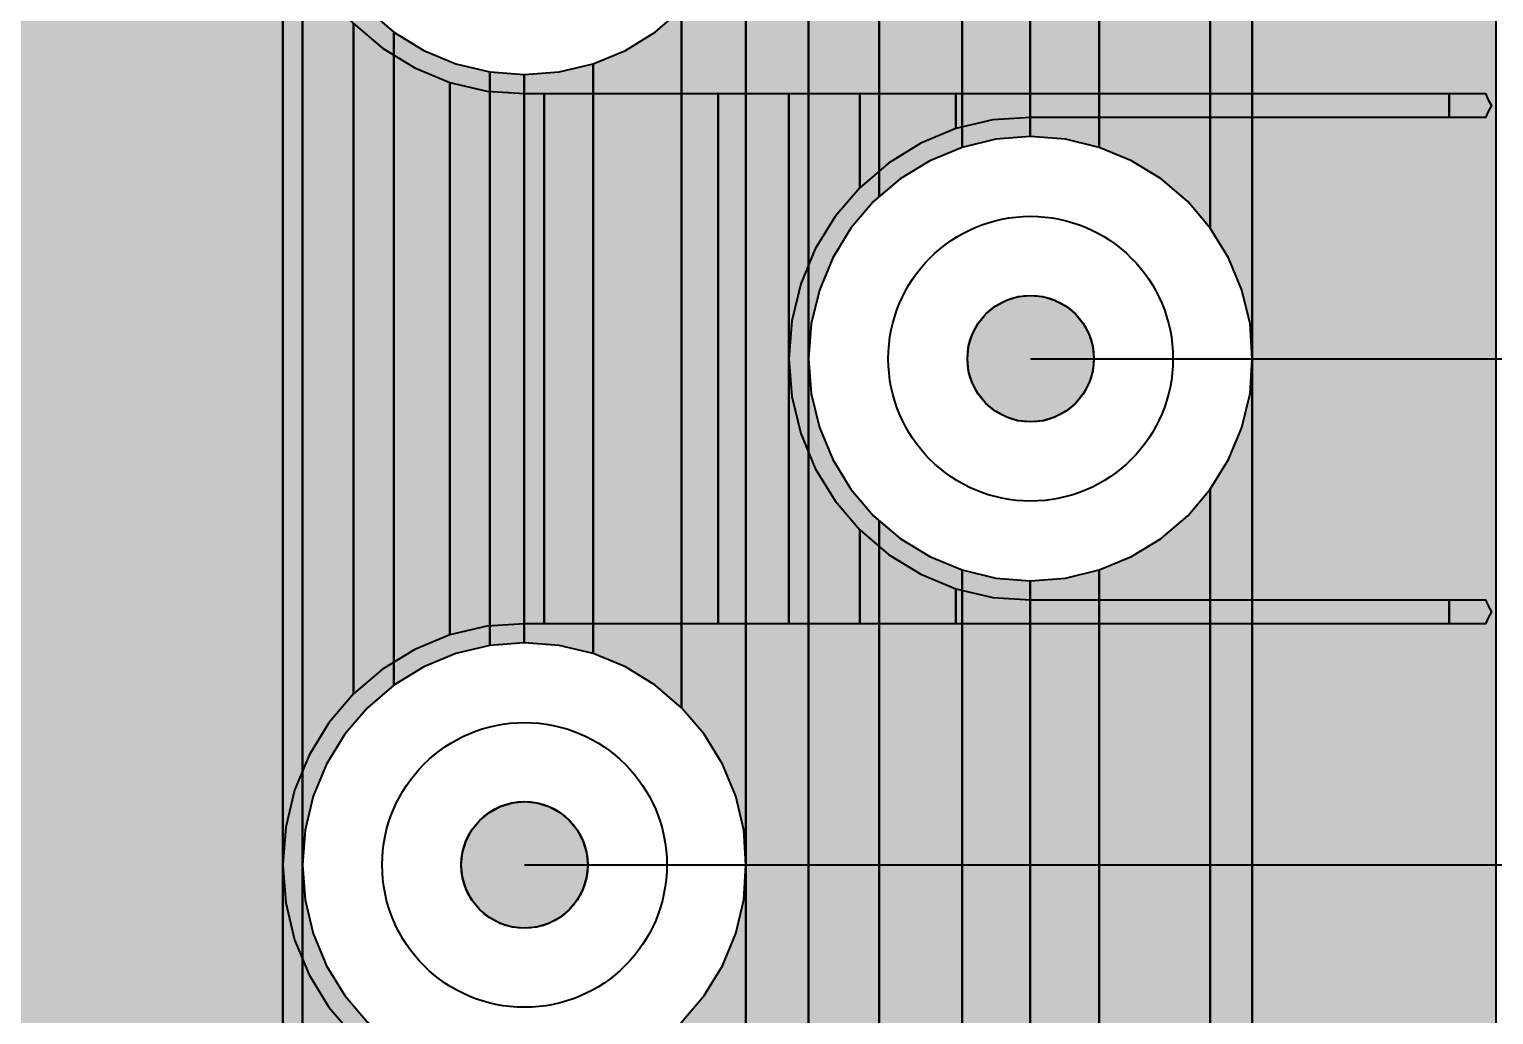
# Model space of a CAD drawing. Header units: millimetres. Extents: x 3.5 to 57, y 2.4 to 42.4.
# Drawn here: x 48.037 to 50.352, y 18.99 to 20.548 of the extents above; entities that cross this region are included whole.
import ezdxf

# ---------------------------------------------------------------- set-up
doc = ezdxf.new("R2010")
doc.units = ezdxf.units.MM
for name, color, linetype in [('bottom_copper', 7, 'Continuous'), ('drill_plated', 7, 'Continuous'), ('top_copper', 7, 'Continuous')]:
    doc.layers.add(name, color=color, linetype=linetype)

# ---------------------------------------------------------------- blocks, each defined once
blk = doc.blocks.new('Block2128')
at = {"layer": 'bottom_copper', "lineweight": 40}
for points in [[(0.6267, 0), (0.2415, 0), (0.2415, 38.9999), (0.6267, 38.9999), (0.6267, 0)], [(0.2415, 17.2353), (0.2383, 17.2902), (0.2254, 17.3438), (0.2043, 17.3947), (0.1755, 17.4417), (0.1755, 18.6289), (0.2043, 18.6759), (0.2254, 18.7268), (0.2383, 18.7804), (0.2415, 18.8353), (0.2415, 17.2353)], [(0.1755, 17.4417), (0.1398, 17.4836), (0.0979, 17.5193), (0.0509, 17.5481), (0, 17.5692), (0, 18.5014), (0.0509, 18.5225), (0.0979, 18.5513), (0.1398, 18.587), (0.1755, 18.6289), (0.1755, 17.4417)], [(0, 17.5692), (-0.0536, 17.5821), (-0.1085, 17.5864), (-0.109, 17.5863), (-0.109, 18.4843), (-0.1085, 18.4842), (-0.0536, 18.4885), (0, 18.5014), (0, 17.5692)], [(0.2415, 15.6353), (0.2383, 15.6902), (0.2254, 15.7438), (0.2043, 15.7947), (0.1755, 15.8417), (0.1755, 17.0289), (0.2043, 17.0759), (0.2254, 17.1268), (0.2383, 17.1804), (0.2415, 17.2353), (0.2415, 15.6353)], [(0.1755, 15.8417), (0.1398, 15.8836), (0.0979, 15.9193), (0.0509, 15.9481), (0, 15.9692), (0, 16.9014), (0.0509, 16.9225), (0.0979, 16.9513), (0.1398, 16.987), (0.1755, 17.0289), (0.1755, 15.8417)], [(0, 15.9692), (-0.0536, 15.9821), (-0.1085, 15.9864), (-0.109, 15.9863), (-0.109, 16.8843), (-0.1085, 16.8842), (-0.0536, 16.8885), (0, 16.9014), (0, 15.9692)]]:
    blk.add_hatch(color=7, dxfattribs=at).paths.add_polyline_path(points, flags=0)
at = {"layer": 'bottom_copper', "color": 7, "lineweight": 40}
for points in [[(0.6267, 0), (0.2415, 0), (0.2415, 38.9999), (0.6267, 38.9999), (0.6267, 0)], [(0.2415, 17.2353), (0.2383, 17.2902), (0.2254, 17.3438), (0.2043, 17.3947), (0.1755, 17.4417), (0.1755, 18.6289), (0.2043, 18.6759), (0.2254, 18.7268), (0.2383, 18.7804), (0.2415, 18.8353), (0.2415, 17.2353)], [(0.1755, 17.4417), (0.1398, 17.4836), (0.0979, 17.5193), (0.0509, 17.5481), (0, 17.5692), (0, 18.5014), (0.0509, 18.5225), (0.0979, 18.5513), (0.1398, 18.587), (0.1755, 18.6289), (0.1755, 17.4417)], [(0, 17.5692), (-0.0536, 17.5821), (-0.1085, 17.5864), (-0.109, 17.5863), (-0.109, 18.4843), (-0.1085, 18.4842), (-0.0536, 18.4885), (0, 18.5014), (0, 17.5692)], [(0.2415, 15.6353), (0.2383, 15.6902), (0.2254, 15.7438), (0.2043, 15.7947), (0.1755, 15.8417), (0.1755, 17.0289), (0.2043, 17.0759), (0.2254, 17.1268), (0.2383, 17.1804), (0.2415, 17.2353), (0.2415, 15.6353)], [(0.1755, 15.8417), (0.1398, 15.8836), (0.0979, 15.9193), (0.0509, 15.9481), (0, 15.9692), (0, 16.9014), (0.0509, 16.9225), (0.0979, 16.9513), (0.1398, 16.987), (0.1755, 17.0289), (0.1755, 15.8417)], [(0, 15.9692), (-0.0536, 15.9821), (-0.1085, 15.9864), (-0.109, 15.9863), (-0.109, 16.8843), (-0.1085, 16.8842), (-0.0536, 16.8885), (0, 16.9014), (0, 15.9692)]]:
    blk.add_lwpolyline(points, close=True, dxfattribs=at)
blk = doc.blocks.new('Block3784')
at = {"layer": 'bottom_copper', "lineweight": 40}
for points in [[(0.3404, 4.6788), (0.3385, 4.6819), (0.2736, 4.7579), (0.2415, 4.7853), (0.2415, 38.9999), (0.3404, 38.9999), (0.3404, 4.6788)], [(0.4523, 17.4914), (0.4432, 17.4836), (0.4075, 17.4417), (0.3787, 17.3947), (0.3576, 17.3438), (0.3447, 17.2902), (0.3404, 17.2353), (0.3404, 18.8353), (0.3447, 18.7804), (0.3576, 18.7268), (0.3787, 18.6759), (0.4075, 18.6289), (0.4432, 18.587), (0.4523, 18.5792), (0.4523, 17.4914)], [(0.583, 17.5692), (0.5321, 17.5481), (0.4851, 17.5193), (0.4523, 17.4914), (0.4523, 18.5792), (0.4851, 18.5513), (0.5321, 18.5225), (0.583, 18.5014), (0.583, 17.5692)], [(0.691, 17.5863), (0.6366, 17.5821), (0.583, 17.5692), (0.583, 18.5014), (0.6366, 18.4885), (0.691, 18.4843), (0.691, 17.5863)], [(0.2415, 16.4353), (0.2383, 16.4902), (0.2254, 16.5438), (0.2043, 16.5947), (0.1755, 16.6417), (0.1398, 16.6836), (0.1398, 17.787), (0.1755, 17.8289), (0.2043, 17.8759), (0.2254, 17.9268), (0.2383, 17.9804), (0.2415, 18.0353), (0.2415, 16.4353)], [(0.1398, 16.6836), (0.0979, 16.7193), (0.0509, 16.7481), (0, 16.7692), (0, 17.7014), (0.0509, 17.7225), (0.0979, 17.7513), (0.1398, 17.787), (0.1398, 16.6836)], [(0, 16.7692), (-0.0536, 16.7821), (-0.1085, 16.7864), (-0.109, 16.7863), (-0.109, 17.6843), (-0.1085, 17.6842), (-0.0536, 17.6885), (0, 17.7014), (0, 16.7692)], [(0.4523, 15.8914), (0.4432, 15.8836), (0.4075, 15.8417), (0.3787, 15.7947), (0.3576, 15.7438), (0.3447, 15.6902), (0.3404, 15.6353), (0.3404, 17.2353), (0.3447, 17.1804), (0.3576, 17.1268), (0.3787, 17.0759), (0.4075, 17.0289), (0.4432, 16.987), (0.4523, 16.9792), (0.4523, 15.8914)], [(0.583, 15.9692), (0.5321, 15.9481), (0.4851, 15.9193), (0.4523, 15.8914), (0.4523, 16.9792), (0.4851, 16.9513), (0.5321, 16.9225), (0.583, 16.9014), (0.583, 15.9692)], [(0.691, 15.9863), (0.6366, 15.9821), (0.583, 15.9692), (0.583, 16.9014), (0.6366, 16.8885), (0.691, 16.8843), (0.691, 15.9863)], [(0.2415, 14.8353), (0.2383, 14.8902), (0.2254, 14.9438), (0.2043, 14.9947), (0.1755, 15.0417), (0.1398, 15.0836), (0.1398, 16.187), (0.1755, 16.2289), (0.2043, 16.2759), (0.2254, 16.3268), (0.2383, 16.3804), (0.2415, 16.4353), (0.2415, 14.8353)]]:
    blk.add_hatch(color=7, dxfattribs=at).paths.add_polyline_path(points, flags=0)
at = {"layer": 'bottom_copper', "color": 7, "lineweight": 40}
for points in [[(0.3404, 4.6788), (0.3385, 4.6819), (0.2736, 4.7579), (0.2415, 4.7853), (0.2415, 38.9999), (0.3404, 38.9999), (0.3404, 4.6788)], [(0.4523, 17.4914), (0.4432, 17.4836), (0.4075, 17.4417), (0.3787, 17.3947), (0.3576, 17.3438), (0.3447, 17.2902), (0.3404, 17.2353), (0.3404, 18.8353), (0.3447, 18.7804), (0.3576, 18.7268), (0.3787, 18.6759), (0.4075, 18.6289), (0.4432, 18.587), (0.4523, 18.5792), (0.4523, 17.4914)], [(0.583, 17.5692), (0.5321, 17.5481), (0.4851, 17.5193), (0.4523, 17.4914), (0.4523, 18.5792), (0.4851, 18.5513), (0.5321, 18.5225), (0.583, 18.5014), (0.583, 17.5692)], [(0.691, 17.5863), (0.6366, 17.5821), (0.583, 17.5692), (0.583, 18.5014), (0.6366, 18.4885), (0.691, 18.4843), (0.691, 17.5863)], [(0.2415, 16.4353), (0.2383, 16.4902), (0.2254, 16.5438), (0.2043, 16.5947), (0.1755, 16.6417), (0.1398, 16.6836), (0.1398, 17.787), (0.1755, 17.8289), (0.2043, 17.8759), (0.2254, 17.9268), (0.2383, 17.9804), (0.2415, 18.0353), (0.2415, 16.4353)], [(0.1398, 16.6836), (0.0979, 16.7193), (0.0509, 16.7481), (0, 16.7692), (0, 17.7014), (0.0509, 17.7225), (0.0979, 17.7513), (0.1398, 17.787), (0.1398, 16.6836)], [(0, 16.7692), (-0.0536, 16.7821), (-0.1085, 16.7864), (-0.109, 16.7863), (-0.109, 17.6843), (-0.1085, 17.6842), (-0.0536, 17.6885), (0, 17.7014), (0, 16.7692)], [(0.4523, 15.8914), (0.4432, 15.8836), (0.4075, 15.8417), (0.3787, 15.7947), (0.3576, 15.7438), (0.3447, 15.6902), (0.3404, 15.6353), (0.3404, 17.2353), (0.3447, 17.1804), (0.3576, 17.1268), (0.3787, 17.0759), (0.4075, 17.0289), (0.4432, 16.987), (0.4523, 16.9792), (0.4523, 15.8914)], [(0.583, 15.9692), (0.5321, 15.9481), (0.4851, 15.9193), (0.4523, 15.8914), (0.4523, 16.9792), (0.4851, 16.9513), (0.5321, 16.9225), (0.583, 16.9014), (0.583, 15.9692)], [(0.691, 15.9863), (0.6366, 15.9821), (0.583, 15.9692), (0.583, 16.9014), (0.6366, 16.8885), (0.691, 16.8843), (0.691, 15.9863)], [(0.2415, 14.8353), (0.2383, 14.8902), (0.2254, 14.9438), (0.2043, 14.9947), (0.1755, 15.0417), (0.1398, 15.0836), (0.1398, 16.187), (0.1755, 16.2289), (0.2043, 16.2759), (0.2254, 16.3268), (0.2383, 16.3804), (0.2415, 16.4353), (0.2415, 14.8353)]]:
    blk.add_lwpolyline(points, close=True, dxfattribs=at)
blk = doc.blocks.new('Block4807')
at = {"layer": 'bottom_copper', "lineweight": 40}
for points in [[(7.5396, 4.9425), (3.2753, 4.9425), (3.2753, 38.9999), (7.5396, 38.9999), (7.5396, 4.9425)], [(7.6843, 16.7193), (7.6424, 16.6836), (7.6067, 16.6417), (7.5779, 16.5947), (7.5568, 16.5438), (7.5439, 16.4902), (7.5396, 16.4353), (7.5396, 18.0353), (7.5439, 17.9804), (7.5568, 17.9268), (7.5779, 17.8759), (7.6067, 17.8289), (7.6424, 17.787), (7.6843, 17.7513), (7.6843, 16.7193)], [(7.8358, 16.7821), (7.7822, 16.7692), (7.7313, 16.7481), (7.6843, 16.7193), (7.6843, 17.7513), (7.7313, 17.7225), (7.7822, 17.7014), (7.8358, 17.6885), (7.8358, 16.7821)], [(7.8902, 16.7863), (7.8358, 16.7821), (7.8358, 17.6885), (7.8902, 17.6843), (7.8902, 16.7863)], [(7.6843, 15.1193), (7.6424, 15.0836), (7.6067, 15.0417), (7.5779, 14.9947), (7.5568, 14.9438), (7.5439, 14.8902), (7.5396, 14.8353), (7.5396, 16.4353), (7.5439, 16.3804), (7.5568, 16.3268), (7.5779, 16.2759), (7.6067, 16.2289), (7.6424, 16.187), (7.6843, 16.1513), (7.6843, 15.1193)]]:
    blk.add_hatch(color=7, dxfattribs=at).paths.add_polyline_path(points, flags=0)
at = {"layer": 'bottom_copper', "color": 7, "lineweight": 40}
for points in [[(7.5396, 4.9425), (3.2753, 4.9425), (3.2753, 38.9999), (7.5396, 38.9999), (7.5396, 4.9425)], [(7.6843, 16.7193), (7.6424, 16.6836), (7.6067, 16.6417), (7.5779, 16.5947), (7.5568, 16.5438), (7.5439, 16.4902), (7.5396, 16.4353), (7.5396, 18.0353), (7.5439, 17.9804), (7.5568, 17.9268), (7.5779, 17.8759), (7.6067, 17.8289), (7.6424, 17.787), (7.6843, 17.7513), (7.6843, 16.7193)], [(7.8358, 16.7821), (7.7822, 16.7692), (7.7313, 16.7481), (7.6843, 16.7193), (7.6843, 17.7513), (7.7313, 17.7225), (7.7822, 17.7014), (7.8358, 17.6885), (7.8358, 16.7821)], [(7.8902, 16.7863), (7.8358, 16.7821), (7.8358, 17.6885), (7.8902, 17.6843), (7.8902, 16.7863)], [(7.6843, 15.1193), (7.6424, 15.0836), (7.6067, 15.0417), (7.5779, 14.9947), (7.5568, 14.9438), (7.5439, 14.8902), (7.5396, 14.8353), (7.5396, 16.4353), (7.5439, 16.3804), (7.5568, 16.3268), (7.5779, 16.2759), (7.6067, 16.2289), (7.6424, 16.187), (7.6843, 16.1513), (7.6843, 15.1193)]]:
    blk.add_lwpolyline(points, close=True, dxfattribs=at)
blk = doc.blocks.new('Block24421')
at = {"layer": 'top_copper', "lineweight": 40}
for points in [[(-0.112, 4.9425), (-2.0841, 4.9425), (-2.0841, 38.9999), (-0.112, 38.9999), (-0.112, 4.9425)], [(0, 16.7055), (-0.039, 16.6599), (-0.0703, 16.6088), (-0.0933, 16.5534), (-0.1073, 16.4951), (-0.112, 16.4353), (-0.112, 18.0353), (-0.1073, 17.9755), (-0.0933, 17.9172), (-0.0703, 17.8618), (-0.039, 17.8107), (0, 17.7651), (0, 16.7055)], [(0.1521, 16.7988), (0.0967, 16.7758), (0.0456, 16.7445), (0, 16.7055), (0, 17.7651), (0.0456, 17.7261), (0.0967, 17.6948), (0.1521, 17.6718), (0.1521, 16.7988)], [(0.3015, 16.8163), (0.2702, 16.8163), (0.2104, 16.8128), (0.1521, 16.7988), (0.1521, 17.6718), (0.2104, 17.6578), (0.2702, 17.6543), (0.3015, 17.6543), (0.3015, 16.8163)], [(0.5763, 16.8163), (0.3015, 16.8163), (0.3015, 17.6543), (0.5763, 17.6543), (0.5763, 16.8163)], [(0.688, 16.8163), (0.5763, 16.8163), (0.5763, 17.6543), (0.688, 17.6543), (0.688, 16.8163)], [(0.8, 17.5055), (0.761, 17.4599), (0.7297, 17.4088), (0.7067, 17.3534), (0.6927, 17.2951), (0.688, 17.2353), (0.688, 17.6543), (0.8, 17.6543), (0.8, 17.5055)], [(0.9521, 17.5988), (0.8967, 17.5758), (0.8456, 17.5445), (0.8, 17.5055), (0.8, 17.6543), (0.9521, 17.6543), (0.9521, 17.5988)], [(1.7315, 17.6163), (1.0702, 17.6163), (1.0104, 17.6128), (0.9521, 17.5988), (0.9521, 17.6543), (1.7315, 17.6543), (1.7315, 17.6163)], [(0.8, 16.8163), (0.688, 16.8163), (0.688, 17.2353), (0.6927, 17.1755), (0.7067, 17.1172), (0.7297, 17.0618), (0.761, 17.0107), (0.8, 16.9651), (0.8, 16.8163)], [(0.9521, 16.8163), (0.8, 16.8163), (0.8, 16.9651), (0.8456, 16.9261), (0.8967, 16.8948), (0.9521, 16.8718), (0.9521, 16.8163)], [(1.7315, 16.8163), (0.9521, 16.8163), (0.9521, 16.8718), (1.0104, 16.8578), (1.0702, 16.8543), (1.7315, 16.8543), (1.7315, 16.8163)], [(0, 15.1055), (-0.039, 15.0599), (-0.0703, 15.0088), (-0.0933, 14.9534), (-0.1073, 14.8951), (-0.112, 14.8353), (-0.112, 16.4353), (-0.1073, 16.3755), (-0.0933, 16.3172), (-0.0703, 16.2618), (-0.039, 16.2107), (0, 16.1651), (0, 15.1055)]]:
    blk.add_hatch(color=7, dxfattribs=at).paths.add_polyline_path(points, flags=0)
at = {"layer": 'top_copper', "color": 7, "lineweight": 40}
for points in [[(-0.112, 4.9425), (-2.0841, 4.9425), (-2.0841, 38.9999), (-0.112, 38.9999), (-0.112, 4.9425)], [(0, 16.7055), (-0.039, 16.6599), (-0.0703, 16.6088), (-0.0933, 16.5534), (-0.1073, 16.4951), (-0.112, 16.4353), (-0.112, 18.0353), (-0.1073, 17.9755), (-0.0933, 17.9172), (-0.0703, 17.8618), (-0.039, 17.8107), (0, 17.7651), (0, 16.7055)], [(0.1521, 16.7988), (0.0967, 16.7758), (0.0456, 16.7445), (0, 16.7055), (0, 17.7651), (0.0456, 17.7261), (0.0967, 17.6948), (0.1521, 17.6718), (0.1521, 16.7988)], [(0.3015, 16.8163), (0.2702, 16.8163), (0.2104, 16.8128), (0.1521, 16.7988), (0.1521, 17.6718), (0.2104, 17.6578), (0.2702, 17.6543), (0.3015, 17.6543), (0.3015, 16.8163)], [(0.5763, 16.8163), (0.3015, 16.8163), (0.3015, 17.6543), (0.5763, 17.6543), (0.5763, 16.8163)], [(0.688, 16.8163), (0.5763, 16.8163), (0.5763, 17.6543), (0.688, 17.6543), (0.688, 16.8163)], [(0.8, 17.5055), (0.761, 17.4599), (0.7297, 17.4088), (0.7067, 17.3534), (0.6927, 17.2951), (0.688, 17.2353), (0.688, 17.6543), (0.8, 17.6543), (0.8, 17.5055)], [(0.9521, 17.5988), (0.8967, 17.5758), (0.8456, 17.5445), (0.8, 17.5055), (0.8, 17.6543), (0.9521, 17.6543), (0.9521, 17.5988)], [(1.7315, 17.6163), (1.0702, 17.6163), (1.0104, 17.6128), (0.9521, 17.5988), (0.9521, 17.6543), (1.7315, 17.6543), (1.7315, 17.6163)], [(0.8, 16.8163), (0.688, 16.8163), (0.688, 17.2353), (0.6927, 17.1755), (0.7067, 17.1172), (0.7297, 17.0618), (0.761, 17.0107), (0.8, 16.9651), (0.8, 16.8163)], [(0.9521, 16.8163), (0.8, 16.8163), (0.8, 16.9651), (0.8456, 16.9261), (0.8967, 16.8948), (0.9521, 16.8718), (0.9521, 16.8163)], [(1.7315, 16.8163), (0.9521, 16.8163), (0.9521, 16.8718), (1.0104, 16.8578), (1.0702, 16.8543), (1.7315, 16.8543), (1.7315, 16.8163)], [(0, 15.1055), (-0.039, 15.0599), (-0.0703, 15.0088), (-0.0933, 14.9534), (-0.1073, 14.8951), (-0.112, 14.8353), (-0.112, 16.4353), (-0.1073, 16.3755), (-0.0933, 16.3172), (-0.0703, 16.2618), (-0.039, 16.2107), (0, 16.1651), (0, 15.1055)]]:
    blk.add_lwpolyline(points, close=True, dxfattribs=at)

msp = doc.modelspace()

# ---------------------------------------------------------------- hatches: boundary and pattern name
at = {"layer": 'bottom_copper', "lineweight": 40}
for points in [[(49.7184, 20.0076), (49.7127, 19.9888), (49.7034, 19.9715), (49.691, 19.9564), (49.6759, 19.944), (49.6586, 19.9347), (49.6398, 19.929), (49.6203, 19.9271), (49.6008, 19.929), (49.582, 19.9347), (49.5647, 19.944), (49.5496, 19.9564), (49.5372, 19.9715), (49.5279, 19.9888), (49.5222, 20.0076), (49.5203, 20.0271), (49.5222, 20.0466), (49.5279, 20.0654), (49.5372, 20.0827), (49.5496, 20.0978), (49.5647, 20.1102), (49.582, 20.1195), (49.6008, 20.1252), (49.6203, 20.1271), (49.6398, 20.1252), (49.6586, 20.1195), (49.6759, 20.1102), (49.691, 20.0978), (49.7034, 20.0827), (49.7127, 20.0654), (49.7184, 20.0466), (49.7203, 20.0271), (49.7184, 20.0076)], [(48.9184, 19.2076), (48.9127, 19.1888), (48.9034, 19.1715), (48.891, 19.1564), (48.8759, 19.144), (48.8586, 19.1347), (48.8398, 19.129), (48.8203, 19.1271), (48.8008, 19.129), (48.782, 19.1347), (48.7647, 19.144), (48.7496, 19.1564), (48.7372, 19.1715), (48.7279, 19.1888), (48.7222, 19.2076), (48.7203, 19.2271), (48.7222, 19.2466), (48.7279, 19.2654), (48.7372, 19.2827), (48.7496, 19.2978), (48.7647, 19.3102), (48.782, 19.3195), (48.8008, 19.3252), (48.8203, 19.3271), (48.8398, 19.3252), (48.8586, 19.3195), (48.8759, 19.3102), (48.891, 19.2978), (48.9034, 19.2827), (48.9127, 19.2654), (48.9184, 19.2466), (48.9203, 19.2271), (48.9184, 19.2076)]]:
    msp.add_hatch(color=7, dxfattribs=at).paths.add_polyline_path(points, flags=0)
at = {"layer": 'drill_plated', "lineweight": 40}
for points in [[(49.7184, 20.0076), (49.7127, 19.9888), (49.7034, 19.9715), (49.691, 19.9564), (49.6759, 19.944), (49.6586, 19.9347), (49.6398, 19.929), (49.6203, 19.9271), (49.6008, 19.929), (49.582, 19.9347), (49.5647, 19.944), (49.5496, 19.9564), (49.5372, 19.9715), (49.5279, 19.9888), (49.5222, 20.0076), (49.5203, 20.0271), (49.5222, 20.0466), (49.5279, 20.0654), (49.5372, 20.0827), (49.5496, 20.0978), (49.5647, 20.1102), (49.582, 20.1195), (49.6008, 20.1252), (49.6203, 20.1271), (49.6398, 20.1252), (49.6586, 20.1195), (49.6759, 20.1102), (49.691, 20.0978), (49.7034, 20.0827), (49.7127, 20.0654), (49.7184, 20.0466), (49.7203, 20.0271), (49.7184, 20.0076)], [(48.9184, 19.2076), (48.9127, 19.1888), (48.9034, 19.1715), (48.891, 19.1564), (48.8759, 19.144), (48.8586, 19.1347), (48.8398, 19.129), (48.8203, 19.1271), (48.8008, 19.129), (48.782, 19.1347), (48.7647, 19.144), (48.7496, 19.1564), (48.7372, 19.1715), (48.7279, 19.1888), (48.7222, 19.2076), (48.7203, 19.2271), (48.7222, 19.2466), (48.7279, 19.2654), (48.7372, 19.2827), (48.7496, 19.2978), (48.7647, 19.3102), (48.782, 19.3195), (48.8008, 19.3252), (48.8203, 19.3271), (48.8398, 19.3252), (48.8586, 19.3195), (48.8759, 19.3102), (48.891, 19.2978), (48.9034, 19.2827), (48.9127, 19.2654), (48.9184, 19.2466), (48.9203, 19.2271), (48.9184, 19.2076)]]:
    msp.add_hatch(color=7, dxfattribs=at).paths.add_polyline_path(points, flags=0)
at = {"layer": 'top_copper', "lineweight": 40}
for points in [[(50.3433, 20.4178), (50.3393, 20.4081), (50.2816, 20.4081), (50.2816, 20.4461), (50.3393, 20.4461), (50.3433, 20.4364), (50.349, 20.4271), (50.3433, 20.4178)], [(49.7184, 20.0076), (49.7127, 19.9888), (49.7034, 19.9715), (49.691, 19.9564), (49.6759, 19.944), (49.6586, 19.9347), (49.6398, 19.929), (49.6203, 19.9271), (49.6008, 19.929), (49.582, 19.9347), (49.5647, 19.944), (49.5496, 19.9564), (49.5372, 19.9715), (49.5279, 19.9888), (49.5222, 20.0076), (49.5203, 20.0271), (49.5222, 20.0466), (49.5279, 20.0654), (49.5372, 20.0827), (49.5496, 20.0978), (49.5647, 20.1102), (49.582, 20.1195), (49.6008, 20.1252), (49.6203, 20.1271), (49.6398, 20.1252), (49.6586, 20.1195), (49.6759, 20.1102), (49.691, 20.0978), (49.7034, 20.0827), (49.7127, 20.0654), (49.7184, 20.0466), (49.7203, 20.0271), (49.7184, 20.0076)], [(50.3433, 19.6178), (50.3393, 19.6081), (50.2816, 19.6081), (50.2816, 19.6461), (50.3393, 19.6461), (50.3433, 19.6364), (50.349, 19.6271), (50.3433, 19.6178)], [(48.9184, 19.2076), (48.9127, 19.1888), (48.9034, 19.1715), (48.891, 19.1564), (48.8759, 19.144), (48.8586, 19.1347), (48.8398, 19.129), (48.8203, 19.1271), (48.8008, 19.129), (48.782, 19.1347), (48.7647, 19.144), (48.7496, 19.1564), (48.7372, 19.1715), (48.7279, 19.1888), (48.7222, 19.2076), (48.7203, 19.2271), (48.7222, 19.2466), (48.7279, 19.2654), (48.7372, 19.2827), (48.7496, 19.2978), (48.7647, 19.3102), (48.782, 19.3195), (48.8008, 19.3252), (48.8203, 19.3271), (48.8398, 19.3252), (48.8586, 19.3195), (48.8759, 19.3102), (48.891, 19.2978), (48.9034, 19.2827), (48.9127, 19.2654), (48.9184, 19.2466), (48.9203, 19.2271), (48.9184, 19.2076)]]:
    msp.add_hatch(color=7, dxfattribs=at).paths.add_polyline_path(points, flags=0)

# ---------------------------------------------------------------- linework, layer by layer
at = {"layer": 'bottom_copper', "color": 7, "lineweight": 40}
for p, q in [((49.6198, 20.3781), (49.6198, 21.2761)), ((49.6198, 21.2761), (49.6198, 20.3781)), ((48.572, 20.5788), (48.6139, 20.5431)), ((49.0267, 20.5431), (49.0686, 20.5788)), ((48.6139, 20.5431), (48.6609, 20.5143)), ((48.9797, 20.5143), (49.0267, 20.5431)), ((48.6609, 20.5143), (48.7118, 20.4932)), ((48.9288, 20.4932), (48.9797, 20.5143)), ((48.7118, 20.4932), (48.7654, 20.4803)), ((48.8752, 20.4803), (48.9288, 20.4932)), ((48.7654, 20.4803), (48.8198, 20.4761)), ((48.8198, 19.5781), (48.8198, 20.4761)), ((48.8198, 20.4761), (48.8203, 20.476)), ((48.8198, 20.4761), (48.8198, 19.5781)), ((48.8203, 20.476), (48.8752, 20.4803)), ((49.5654, 20.3739), (49.5118, 20.361)), ((49.6198, 20.3781), (49.5654, 20.3739)), ((49.6203, 20.3782), (49.6198, 20.3781)), ((49.6752, 20.3739), (49.6203, 20.3782)), ((49.7288, 20.361), (49.6752, 20.3739)), ((49.5118, 20.361), (49.4609, 20.3399)), ((49.7797, 20.3399), (49.7288, 20.361)), ((49.4609, 20.3399), (49.4139, 20.3111)), ((49.8267, 20.3111), (49.7797, 20.3399)), ((49.4139, 20.3111), (49.372, 20.2754)), ((49.8686, 20.2754), (49.8267, 20.3111)), ((49.372, 20.2754), (49.3363, 20.2335)), ((49.9043, 20.2335), (49.8686, 20.2754)), ((49.3363, 20.2335), (49.3075, 20.1865)), ((49.9331, 20.1865), (49.9043, 20.2335)), ((49.3075, 20.1865), (49.2864, 20.1356)), ((49.9542, 20.1356), (49.9331, 20.1865)), ((49.2864, 20.1356), (49.2735, 20.082)), ((49.9671, 20.082), (49.9542, 20.1356)), ((49.2735, 20.082), (49.2692, 20.0271)), ((49.9703, 20.0271), (49.9671, 20.082)), ((49.2692, 20.0271), (49.2735, 19.9722)), ((49.9671, 19.9722), (49.9703, 20.0271)), ((49.2735, 19.9722), (49.2864, 19.9186)), ((49.9542, 19.9186), (49.9671, 19.9722)), ((49.2864, 19.9186), (49.3075, 19.8677)), ((49.9331, 19.8677), (49.9542, 19.9186)), ((49.3075, 19.8677), (49.3363, 19.8207)), ((49.9043, 19.8207), (49.9331, 19.8677)), ((49.3363, 19.8207), (49.372, 19.7788)), ((49.8686, 19.7788), (49.9043, 19.8207)), ((49.372, 19.7788), (49.4139, 19.7431)), ((49.8267, 19.7431), (49.8686, 19.7788)), ((49.4139, 19.7431), (49.4609, 19.7143)), ((49.7797, 19.7143), (49.8267, 19.7431)), ((49.4609, 19.7143), (49.5118, 19.6932)), ((49.7288, 19.6932), (49.7797, 19.7143)), ((49.5118, 19.6932), (49.5654, 19.6803)), ((49.5654, 19.6803), (49.6198, 19.6761)), ((49.6198, 18.7781), (49.6198, 19.6761)), ((49.6198, 19.6761), (49.6203, 19.676)), ((49.6198, 19.6761), (49.6198, 18.7781)), ((49.6203, 19.676), (49.6752, 19.6803)), ((49.6752, 19.6803), (49.7288, 19.6932)), ((48.7118, 19.561), (48.6609, 19.5399)), ((48.7654, 19.5739), (48.7118, 19.561)), ((48.8198, 19.5781), (48.7654, 19.5739)), ((48.8203, 19.5782), (48.8198, 19.5781)), ((48.8752, 19.5739), (48.8203, 19.5782)), ((48.9288, 19.561), (48.8752, 19.5739)), ((48.9797, 19.5399), (48.9288, 19.561)), ((48.6609, 19.5399), (48.6139, 19.5111)), ((49.0267, 19.5111), (48.9797, 19.5399)), ((48.6139, 19.5111), (48.572, 19.4754)), ((49.0686, 19.4754), (49.0267, 19.5111)), ((48.572, 19.4754), (48.5363, 19.4335)), ((49.1043, 19.4335), (49.0686, 19.4754)), ((48.5363, 19.4335), (48.5075, 19.3865)), ((49.1331, 19.3865), (49.1043, 19.4335)), ((48.5075, 19.3865), (48.4864, 19.3356)), ((49.1542, 19.3356), (49.1331, 19.3865)), ((48.4864, 19.3356), (48.4735, 19.282)), ((49.1671, 19.282), (49.1542, 19.3356)), ((48.4735, 19.282), (48.4692, 19.2271)), ((49.1703, 19.2271), (49.1671, 19.282)), ((48.4692, 19.2271), (48.4735, 19.1722)), ((49.1671, 19.1722), (49.1703, 19.2271)), ((48.4735, 19.1722), (48.4864, 19.1186)), ((49.1542, 19.1186), (49.1671, 19.1722)), ((48.4864, 19.1186), (48.5075, 19.0677)), ((49.1331, 19.0677), (49.1542, 19.1186)), ((48.5075, 19.0677), (48.5363, 19.0207)), ((49.1043, 19.0207), (49.1331, 19.0677)), ((48.5363, 19.0207), (48.572, 18.9788)), ((49.0686, 18.9788), (49.1043, 19.0207))]:
    msp.add_line(p, q, dxfattribs=at)
for points in [[(49.7184, 20.0076), (49.7127, 19.9888), (49.7034, 19.9715), (49.691, 19.9564), (49.6759, 19.944), (49.6586, 19.9347), (49.6398, 19.929), (49.6203, 19.9271), (49.6008, 19.929), (49.582, 19.9347), (49.5647, 19.944), (49.5496, 19.9564), (49.5372, 19.9715), (49.5279, 19.9888), (49.5222, 20.0076), (49.5203, 20.0271), (49.5222, 20.0466), (49.5279, 20.0654), (49.5372, 20.0827), (49.5496, 20.0978), (49.5647, 20.1102), (49.582, 20.1195), (49.6008, 20.1252), (49.6203, 20.1271), (49.6398, 20.1252), (49.6586, 20.1195), (49.6759, 20.1102), (49.691, 20.0978), (49.7034, 20.0827), (49.7127, 20.0654), (49.7184, 20.0466), (49.7203, 20.0271), (49.7184, 20.0076)], [(48.9184, 19.2076), (48.9127, 19.1888), (48.9034, 19.1715), (48.891, 19.1564), (48.8759, 19.144), (48.8586, 19.1347), (48.8398, 19.129), (48.8203, 19.1271), (48.8008, 19.129), (48.782, 19.1347), (48.7647, 19.144), (48.7496, 19.1564), (48.7372, 19.1715), (48.7279, 19.1888), (48.7222, 19.2076), (48.7203, 19.2271), (48.7222, 19.2466), (48.7279, 19.2654), (48.7372, 19.2827), (48.7496, 19.2978), (48.7647, 19.3102), (48.782, 19.3195), (48.8008, 19.3252), (48.8203, 19.3271), (48.8398, 19.3252), (48.8586, 19.3195), (48.8759, 19.3102), (48.891, 19.2978), (48.9034, 19.2827), (48.9127, 19.2654), (48.9184, 19.2466), (48.9203, 19.2271), (48.9184, 19.2076)]]:
    msp.add_lwpolyline(points, close=True, dxfattribs=at)
for centre, major_axis in [((49.6203, 20.0271), (0.225, 0)), ((49.6203, 20.0271), (0.1, 0)), ((48.8203, 19.2271), (0.225, 0)), ((48.8203, 19.2271), (0.1, 0))]:
    msp.add_ellipse(centre, major_axis=major_axis, ratio=1, dxfattribs=at)
at = {"layer": 'drill_plated', "color": 7, "lineweight": 40}
for points in [[(49.7184, 20.0076), (49.7127, 19.9888), (49.7034, 19.9715), (49.691, 19.9564), (49.6759, 19.944), (49.6586, 19.9347), (49.6398, 19.929), (49.6203, 19.9271), (49.6008, 19.929), (49.582, 19.9347), (49.5647, 19.944), (49.5496, 19.9564), (49.5372, 19.9715), (49.5279, 19.9888), (49.5222, 20.0076), (49.5203, 20.0271), (49.5222, 20.0466), (49.5279, 20.0654), (49.5372, 20.0827), (49.5496, 20.0978), (49.5647, 20.1102), (49.582, 20.1195), (49.6008, 20.1252), (49.6203, 20.1271), (49.6398, 20.1252), (49.6586, 20.1195), (49.6759, 20.1102), (49.691, 20.0978), (49.7034, 20.0827), (49.7127, 20.0654), (49.7184, 20.0466), (49.7203, 20.0271), (49.7184, 20.0076)], [(48.9184, 19.2076), (48.9127, 19.1888), (48.9034, 19.1715), (48.891, 19.1564), (48.8759, 19.144), (48.8586, 19.1347), (48.8398, 19.129), (48.8203, 19.1271), (48.8008, 19.129), (48.782, 19.1347), (48.7647, 19.144), (48.7496, 19.1564), (48.7372, 19.1715), (48.7279, 19.1888), (48.7222, 19.2076), (48.7203, 19.2271), (48.7222, 19.2466), (48.7279, 19.2654), (48.7372, 19.2827), (48.7496, 19.2978), (48.7647, 19.3102), (48.782, 19.3195), (48.8008, 19.3252), (48.8203, 19.3271), (48.8398, 19.3252), (48.8586, 19.3195), (48.8759, 19.3102), (48.891, 19.2978), (48.9034, 19.2827), (48.9127, 19.2654), (48.9184, 19.2466), (48.9203, 19.2271), (48.9184, 19.2076)]]:
    msp.add_lwpolyline(points, close=True, dxfattribs=at)
for centre in [(49.6203, 20.0271), (48.8203, 19.2271)]:
    msp.add_ellipse(centre, major_axis=(0.1, 0), ratio=1, dxfattribs=at)
at = {"layer": 'top_copper', "color": 7, "lineweight": 40}
for p, q in [((48.5501, 20.5569), (48.5957, 20.5179)), ((48.5957, 20.5179), (48.6468, 20.4866)), ((48.6468, 20.4866), (48.7022, 20.4636)), ((48.7022, 20.4636), (48.7605, 20.4496)), ((48.7605, 20.4496), (48.8203, 20.4461)), ((48.8203, 20.4461), (50.2816, 20.4461)), ((50.2816, 20.4081), (50.2816, 20.4461)), ((50.2816, 20.4461), (50.3393, 20.4461)), ((50.2816, 20.4461), (50.2816, 20.4081)), ((50.3393, 20.4461), (50.3433, 20.4364)), ((50.3433, 20.4178), (50.3393, 20.4081)), ((50.3433, 20.4364), (50.349, 20.4271)), ((50.349, 20.4271), (50.3433, 20.4178)), ((49.5605, 20.4046), (49.5022, 20.3906)), ((49.6203, 20.4081), (49.5605, 20.4046)), ((50.2816, 20.4081), (49.6203, 20.4081)), ((50.3393, 20.4081), (50.2816, 20.4081)), ((49.5022, 20.3906), (49.4468, 20.3676)), ((49.4468, 20.3676), (49.3957, 20.3363)), ((49.3957, 20.3363), (49.3501, 20.2973)), ((49.3501, 20.2973), (49.3111, 20.2517)), ((49.3111, 20.2517), (49.2798, 20.2006)), ((49.2798, 20.2006), (49.2568, 20.1452)), ((49.2568, 20.1452), (49.2428, 20.0869)), ((49.2428, 20.0869), (49.2381, 20.0271)), ((49.2381, 20.0271), (49.2428, 19.9673)), ((49.6203, 20.0271), (51.2203, 20.0271)), ((49.2428, 19.9673), (49.2568, 19.909)), ((49.2568, 19.909), (49.2798, 19.8536)), ((49.2798, 19.8536), (49.3111, 19.8025)), ((49.3111, 19.8025), (49.3501, 19.7569)), ((49.3501, 19.7569), (49.3957, 19.7179)), ((49.3957, 19.7179), (49.4468, 19.6866)), ((49.4468, 19.6866), (49.5022, 19.6636)), ((49.5022, 19.6636), (49.5605, 19.6496)), ((49.5605, 19.6496), (49.6203, 19.6461)), ((49.6203, 19.6461), (50.2816, 19.6461)), ((50.2816, 19.6081), (50.2816, 19.6461)), ((50.2816, 19.6461), (50.3393, 19.6461)), ((50.2816, 19.6461), (50.2816, 19.6081)), ((50.3393, 19.6461), (50.3433, 19.6364)), ((50.3433, 19.6364), (50.349, 19.6271)), ((48.8203, 19.6081), (48.7605, 19.6046)), ((50.2816, 19.6081), (48.8203, 19.6081)), ((50.3393, 19.6081), (50.2816, 19.6081)), ((50.3433, 19.6178), (50.3393, 19.6081)), ((50.349, 19.6271), (50.3433, 19.6178)), ((48.7022, 19.5906), (48.6468, 19.5676)), ((48.7605, 19.6046), (48.7022, 19.5906)), ((48.6468, 19.5676), (48.5957, 19.5363)), ((48.5957, 19.5363), (48.5501, 19.4973)), ((48.5501, 19.4973), (48.5111, 19.4517)), ((48.5111, 19.4517), (48.4798, 19.4006)), ((48.4798, 19.4006), (48.4568, 19.3452)), ((48.4568, 19.3452), (48.4428, 19.2869)), ((48.4428, 19.2869), (48.4381, 19.2271)), ((48.4381, 19.2271), (48.4428, 19.1673)), ((48.8203, 19.2271), (51.2203, 19.2271)), ((48.4428, 19.1673), (48.4568, 19.109)), ((48.4568, 19.109), (48.4798, 19.0536)), ((48.4798, 19.0536), (48.5111, 19.0025)), ((48.5111, 19.0025), (48.5501, 18.9569))]:
    msp.add_line(p, q, dxfattribs=at)
for points in [[(50.3433, 20.4178), (50.3393, 20.4081), (50.2816, 20.4081), (50.2816, 20.4461), (50.3393, 20.4461), (50.3433, 20.4364), (50.349, 20.4271), (50.3433, 20.4178)], [(49.7184, 20.0076), (49.7127, 19.9888), (49.7034, 19.9715), (49.691, 19.9564), (49.6759, 19.944), (49.6586, 19.9347), (49.6398, 19.929), (49.6203, 19.9271), (49.6008, 19.929), (49.582, 19.9347), (49.5647, 19.944), (49.5496, 19.9564), (49.5372, 19.9715), (49.5279, 19.9888), (49.5222, 20.0076), (49.5203, 20.0271), (49.5222, 20.0466), (49.5279, 20.0654), (49.5372, 20.0827), (49.5496, 20.0978), (49.5647, 20.1102), (49.582, 20.1195), (49.6008, 20.1252), (49.6203, 20.1271), (49.6398, 20.1252), (49.6586, 20.1195), (49.6759, 20.1102), (49.691, 20.0978), (49.7034, 20.0827), (49.7127, 20.0654), (49.7184, 20.0466), (49.7203, 20.0271), (49.7184, 20.0076)], [(50.3433, 19.6178), (50.3393, 19.6081), (50.2816, 19.6081), (50.2816, 19.6461), (50.3393, 19.6461), (50.3433, 19.6364), (50.349, 19.6271), (50.3433, 19.6178)], [(48.9184, 19.2076), (48.9127, 19.1888), (48.9034, 19.1715), (48.891, 19.1564), (48.8759, 19.144), (48.8586, 19.1347), (48.8398, 19.129), (48.8203, 19.1271), (48.8008, 19.129), (48.782, 19.1347), (48.7647, 19.144), (48.7496, 19.1564), (48.7372, 19.1715), (48.7279, 19.1888), (48.7222, 19.2076), (48.7203, 19.2271), (48.7222, 19.2466), (48.7279, 19.2654), (48.7372, 19.2827), (48.7496, 19.2978), (48.7647, 19.3102), (48.782, 19.3195), (48.8008, 19.3252), (48.8203, 19.3271), (48.8398, 19.3252), (48.8586, 19.3195), (48.8759, 19.3102), (48.891, 19.2978), (48.9034, 19.2827), (48.9127, 19.2654), (48.9184, 19.2466), (48.9203, 19.2271), (48.9184, 19.2076)]]:
    msp.add_lwpolyline(points, close=True, dxfattribs=at)
for centre, major_axis in [((49.6203, 20.0271), (0.225, 0)), ((49.6203, 20.0271), (0.1, 0)), ((48.8203, 19.2271), (0.225, 0)), ((48.8203, 19.2271), (0.1, 0))]:
    msp.add_ellipse(centre, major_axis=major_axis, ratio=1, dxfattribs=at)

# ---------------------------------------------------------------- block references
at = {"layer": 'bottom_copper'}
for name, p in [('Block4807', (40.9296, 2.7918)), ('Block3784', (48.9288, 2.7918)), ('Block2128', (49.7288, 2.7918))]:
    msp.add_blockref(name, p, dxfattribs=at)
at = {"layer": 'top_copper'}
msp.add_blockref('Block24421', (48.5501, 2.7918), dxfattribs=at)

doc.saveas('drawing.dxf')
